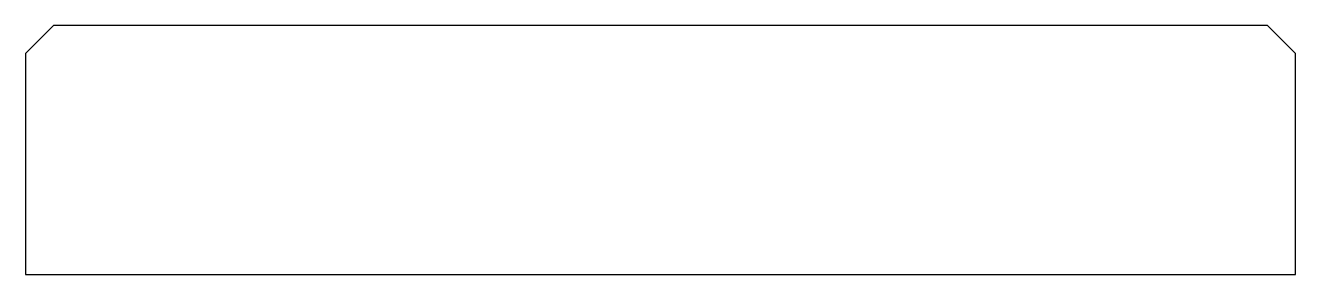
# Model space of a CAD drawing. Header units: millimetres. Extents: x -36182 to -35774, y -14235 to -14155.
import ezdxf

# ---------------------------------------------------------------- set-up
doc = ezdxf.new("R2010")
doc.units = ezdxf.units.MM
doc.header["$MEASUREMENT"] = 0

msp = doc.modelspace()

# ---------------------------------------------------------------- linework, layer by layer
for p, q in [((-36173.5, -14155.43), (-36182.5, -14164.43)), ((-35783.5, -14155.43), (-36173.5, -14155.43)), ((-35774.5, -14164.43), (-35783.5, -14155.43)), ((-36182.5, -14164.43), (-36182.5, -14235.43)), ((-35774.5, -14235.43), (-35774.5, -14164.43)), ((-36182.5, -14235.43), (-35774.5, -14235.43))]:
    msp.add_line(p, q)

doc.saveas('drawing.dxf')
